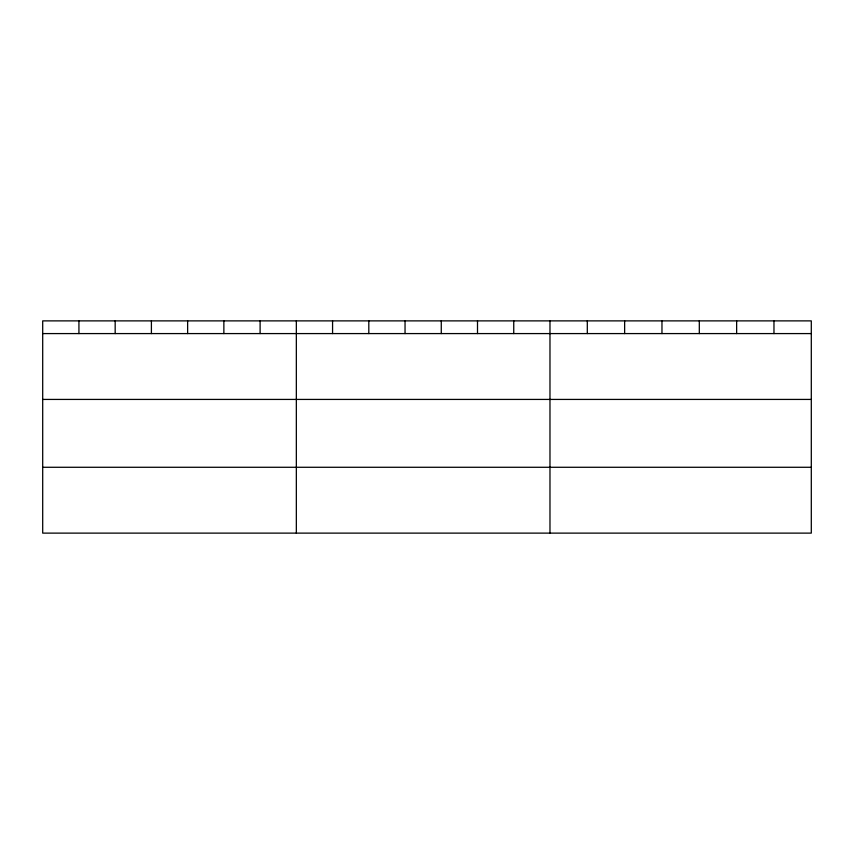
<?xml version="1.0" encoding="UTF-8"?>
<svg xmlns="http://www.w3.org/2000/svg" width="854" height="854" viewBox="0 0 854 854"><rect width="100%" height="100%" fill="white"/><g stroke="black" fill="none" stroke-linecap="round" stroke-linejoin="round"><path stroke-width="1.28" d="M811.3 399.426L811.3 320.88L42.7 320.88L42.7 533.12L811.3 533.12L811.3 399.426L42.7 399.426M42.7 333.583L811.3 333.583M42.7 467.277L811.3 467.277M773.97 320.88L773.97 333.583M736.639 320.88L736.639 333.583M699.309 320.88L699.309 333.583M661.967 320.88L661.967 333.583M624.637 320.88L624.637 333.583M587.306 320.88L587.306 333.583M549.976 320.88L549.976 533.12M513.745 320.88L513.745 333.583M477.503 320.88L477.503 333.583M441.272 320.88L441.272 333.583M405.042 320.88L405.042 333.583M368.811 320.88L368.811 333.583M332.569 320.88L332.569 333.583M296.338 320.88L296.338 533.12M260.107 320.88L260.107 333.583M223.865 320.88L223.865 333.583M187.634 320.88L187.634 333.583M151.404 320.88L151.404 333.583M115.173 320.88L115.173 333.583M78.931 320.88L78.931 333.583"/></g></svg>
